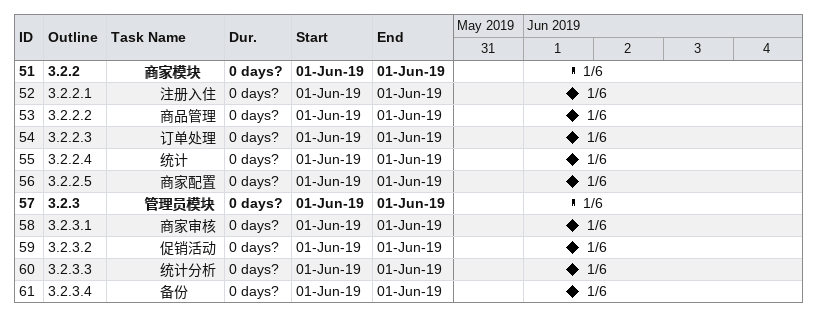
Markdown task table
| ID | WBS | Task | Duration | Start | Finish |
|---|---|---|---|---|---|
| 51 | 3.2.2 | **商家模块** | 0d? | 2019-06-01 | 2019-06-01 |
| 52 | 3.2.2.1 | 注册入住 | 0d? | 2019-06-01 | 2019-06-01 |
| 53 | 3.2.2.2 | 商品管理 | 0d? | 2019-06-01 | 2019-06-01 |
| 54 | 3.2.2.3 | 订单处理 | 0d? | 2019-06-01 | 2019-06-01 |
| 55 | 3.2.2.4 | 统计 | 0d? | 2019-06-01 | 2019-06-01 |
| 56 | 3.2.2.5 | 商家配置 | 0d? | 2019-06-01 | 2019-06-01 |
| 57 | 3.2.3 | **管理员模块** | 0d? | 2019-06-01 | 2019-06-01 |
| 58 | 3.2.3.1 | 商家审核 | 0d? | 2019-06-01 | 2019-06-01 |
| 59 | 3.2.3.2 | 促销活动 | 0d? | 2019-06-01 | 2019-06-01 |
| 60 | 3.2.3.3 | 统计分析 | 0d? | 2019-06-01 | 2019-06-01 |
| 61 | 3.2.3.4 | 备份 | 0d? | 2019-06-01 | 2019-06-01 |
